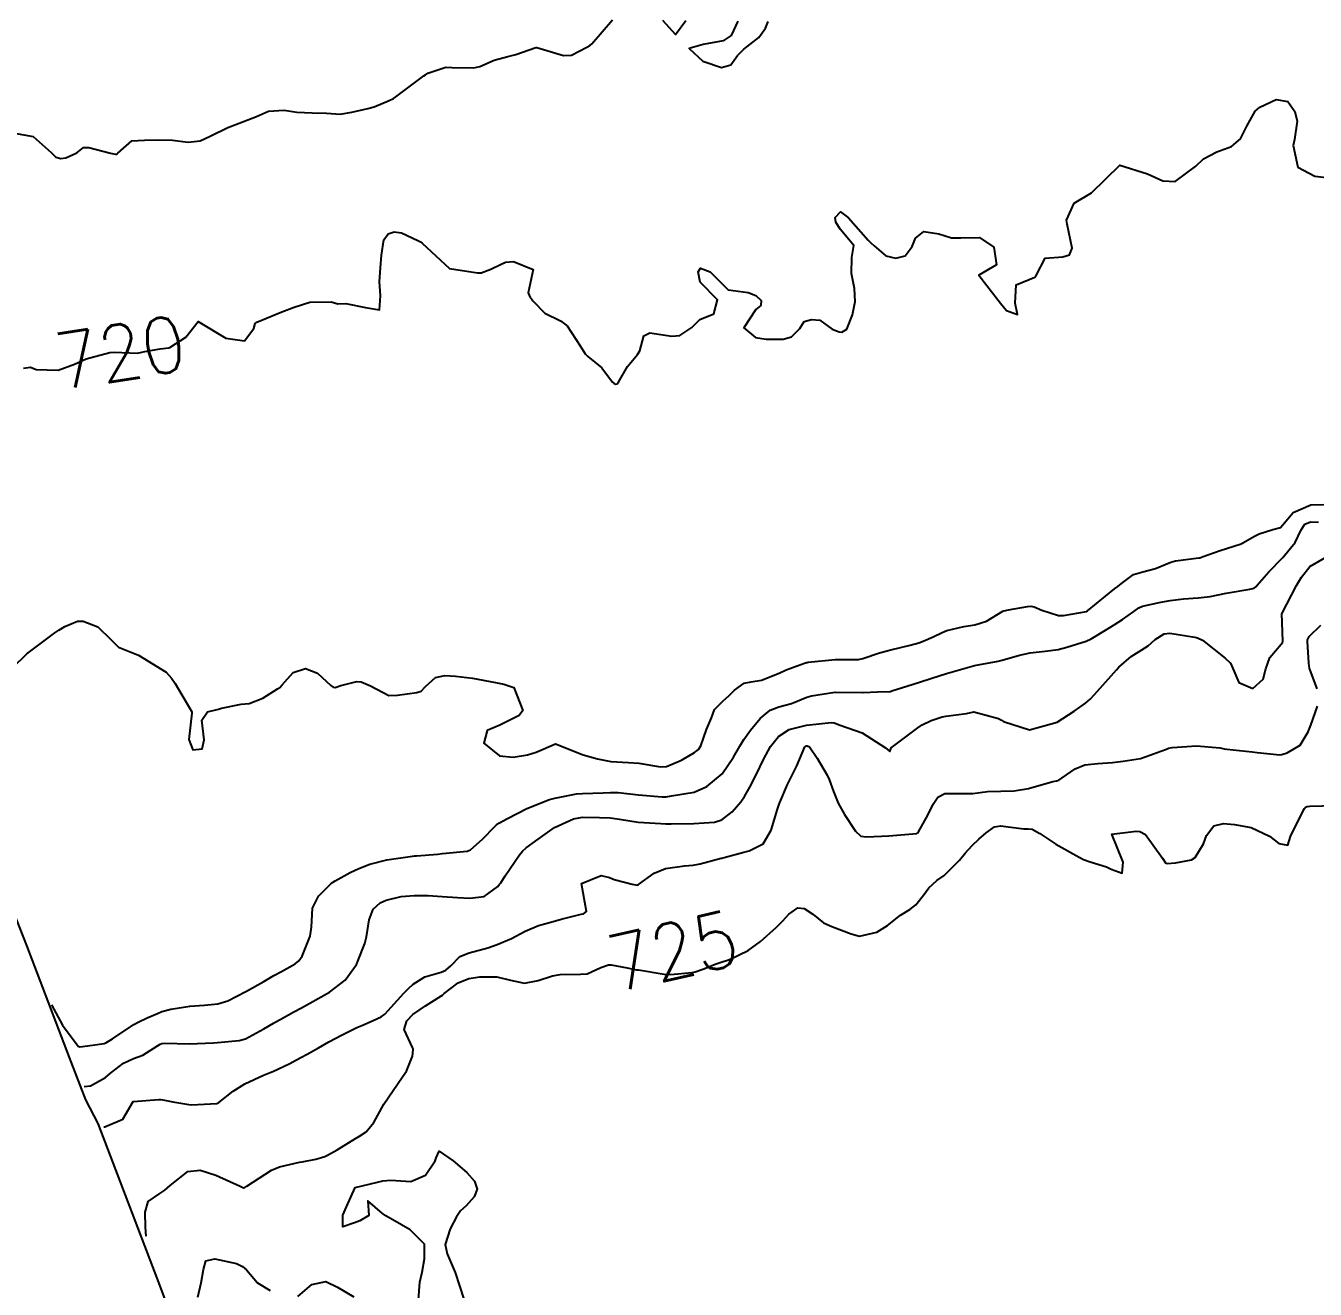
# Model space of a CAD drawing. Header units: metres. Extents: x 298520 to 308411, y 7433745 to 7450750.
# Drawn here: x 304900.7 to 304993.2, y 7437000.4 to 7437091.1 of the extents above; entities that cross this region are included whole.
import ezdxf
from ezdxf.enums import TextEntityAlignment as Align

# ---------------------------------------------------------------- set-up
doc = ezdxf.new("R2010")
doc.units = ezdxf.units.M
doc.header["$LTSCALE"] = 10
for name, color, linetype in [('Area', 45, 'Continuous'), ('Cotas', 45, 'Continuous'), ('Curvas de Nivel 1m', 11, 'Continuous'), ('Curvas de Nivel 5m', 15, 'Continuous')]:
    doc.layers.add(name, color=color, linetype=linetype)
doc.styles.add('Style-STANDARD', font='STANDARD.shx')

msp = doc.modelspace()

# ---------------------------------------------------------------- linework, layer by layer
at = {"layer": 'Area'}
msp.add_polyline3d([(304914.371, 7436989.862, 730.491), (304910.314, 7437000.698, 727.401), (304905.889, 7437012.297, 725.181), (304905.022, 7437013.991, 724.051), (304903.851, 7437017.03, 723.431), (304900.787, 7437025.066, 721.231), (304899.596, 7437028.063, 721.491)], dxfattribs=at)
at = {"layer": 'Curvas de Nivel 1m', "flags": 128}
for points, elevation in [([(304899.893, 7437083.344), (304901.23, 7437083.114), (304902.524, 7437081.97), (304902.87, 7437081.626), (304903.209, 7437081.536), (304903.577, 7437081.589), (304904.357, 7437081.949), (304904.852, 7437082.31), (304905.219, 7437082.316), (304906.777, 7437081.917), (304907.143, 7437081.842), (304907.212, 7437081.838), (304907.265, 7437081.857), (304907.305, 7437081.909), (304908.315, 7437082.811), (304909.227, 7437082.841), (304910.244, 7437082.864), (304911.228, 7437082.855), (304912.364, 7437082.714), (304913.227, 7437082.799), (304913.94, 7437083.125), (304915.242, 7437083.784), (304915.271, 7437083.791), (304915.389, 7437083.818), (304917.25, 7437084.544), (304918.114, 7437084.922), (304919.255, 7437084.996), (304920.148, 7437084.867), (304921.254, 7437084.815), (304922.292, 7437084.773), (304923.253, 7437084.722), (304924.1, 7437084.866), (304925.257, 7437085.13), (304925.707, 7437085.247), (304926.789, 7437085.685), (304927.103, 7437085.843), (304927.266, 7437085.95), (304928.417, 7437086.806), (304929.281, 7437087.471), (304929.385, 7437087.545), (304929.555, 7437087.647), (304930.839, 7437088.085), (304931.289, 7437088.068), (304932.862, 7437088.034), (304933.291, 7437088.144), (304934.313, 7437088.575), (304935.302, 7437088.861), (304935.877, 7437089.002), (304937.312, 7437089.487), (304937.379, 7437089.492), (304939.304, 7437088.92), (304939.871, 7437088.957), (304940.968, 7437089.513), (304941.186, 7437089.64), (304941.315, 7437089.754), (304942.802, 7437091.488)], 719), ([(304946.387, 7437091.449), (304947.323, 7437090.44), (304948.066, 7437091.429)], 719), ([(304951.796, 7437091.383), (304951.323, 7437090.365), (304950.748, 7437089.966), (304949.316, 7437089.71), (304948.312, 7437089.425), (304949.299, 7437088.511), (304950.626, 7437088.064), (304951.296, 7437088.264), (304951.779, 7437088.91), (304952.241, 7437089.376), (304953.321, 7437090.216), (304953.791, 7437090.893), (304953.986, 7437091.353)], 719), ([(304899.761, 7437045.012), (304900.783, 7437045.99), (304902.798, 7437047.509), (304903.069, 7437047.688), (304903.493, 7437047.953), (304904.413, 7437048.339), (304904.809, 7437048.351), (304905.872, 7437047.929), (304906.794, 7437047.029), (304907.362, 7437046.485), (304908.783, 7437045.89), (304910.771, 7437044.671), (304911.153, 7437044.25), (304911.413, 7437043.86), (304912.457, 7437042.124), (304912.619, 7437041.842), (304912.629, 7437041.739), (304912.403, 7437039.845), (304912.702, 7437039.112), (304913.358, 7437039.178), (304913.515, 7437039.832), (304913.327, 7437041.234), (304913.733, 7437041.83), (304914.523, 7437042.035), (304914.737, 7437042.106), (304916.16, 7437042.388), (304916.743, 7437042.441), (304917.709, 7437042.825), (304918.758, 7437043.475), (304918.944, 7437043.584), (304919.106, 7437043.767), (304919.885, 7437044.646), (304920.775, 7437044.935), (304921.632, 7437044.598), (304922.603, 7437043.722), (304922.761, 7437043.597), (304922.901, 7437043.578), (304923.319, 7437043.714), (304924.457, 7437044.012), (304924.766, 7437043.984), (304925.433, 7437043.693), (304926.753, 7437043.011), (304927.384, 7437043.04), (304928.756, 7437043.222), (304929.078, 7437043.327), (304929.399, 7437043.644), (304930.099, 7437044.307), (304930.771, 7437044.44), (304931.546, 7437044.394), (304932.769, 7437044.249), (304934.414, 7437043.936), (304934.766, 7437043.857), (304934.999, 7437043.812), (304935.734, 7437043.57), (304936.371, 7437041.931), (304936.115, 7437041.566), (304934.726, 7437040.874), (304933.809, 7437040.502), (304933.567, 7437039.591), (304934.699, 7437038.671), (304935.676, 7437038.593), (304936.701, 7437038.759), (304937.32, 7437038.935), (304938.713, 7437039.53), (304940.701, 7437038.745), (304941.736, 7437038.461), (304942.694, 7437038.26), (304943.959, 7437038.206), (304944.693, 7437038.15), (304946.254, 7437037.88), (304946.69, 7437037.912), (304947.76, 7437038.361), (304948.706, 7437038.916), (304948.986, 7437039.13), (304949.159, 7437039.406), (304949.559, 7437040.567), (304949.903, 7437041.398), (304950.142, 7437041.996), (304950.751, 7437042.614), (304951.15, 7437042.993), (304951.56, 7437043.382), (304952.249, 7437043.894), (304952.769, 7437043.995), (304953.515, 7437044.104), (304954.776, 7437044.617), (304955.271, 7437044.842), (304956.582, 7437045.322), (304956.724, 7437045.38), (304956.784, 7437045.385), (304956.853, 7437045.388), (304958.786, 7437045.592), (304960.466, 7437045.594), (304960.787, 7437045.651), (304961.97, 7437046.079), (304962.793, 7437046.29), (304964.176, 7437046.609), (304964.799, 7437046.79), (304965.115, 7437046.902), (304965.825, 7437047.21), (304966.479, 7437047.532), (304966.81, 7437047.662), (304968.03, 7437047.966), (304968.817, 7437048.077), (304969.651, 7437048.331), (304970.832, 7437049.063), (304970.891, 7437049.091), (304971.22, 7437049.146), (304972.588, 7437049.38), (304972.836, 7437049.405), (304973.08, 7437049.371), (304973.632, 7437049.118), (304974.828, 7437048.752), (304975.179, 7437048.745), (304976.832, 7437049.041), (304976.858, 7437049.054), (304976.897, 7437049.079), (304978.849, 7437050.65), (304979.078, 7437050.821), (304979.351, 7437051.045), (304980.207, 7437051.692), (304980.866, 7437051.884), (304981.773, 7437052.117), (304982.876, 7437052.573), (304983.213, 7437052.67), (304984.881, 7437052.872), (304984.967, 7437052.893), (304985.209, 7437052.977), (304986.43, 7437053.414), (304986.882, 7437053.552), (304987.934, 7437053.897), (304988.895, 7437054.435), (304989.22, 7437054.605), (304990.201, 7437054.917), (304990.748, 7437055.068), (304990.906, 7437055.238), (304991.671, 7437056.147), (304992.921, 7437056.682), (304994.782, 7437056.723)], 721), ([(304902.543, 7437020.82), (304903.327, 7437019.358), (304904.452, 7437017.857), (304904.586, 7437017.803), (304905.498, 7437017.93), (304906.326, 7437018.049), (304906.455, 7437018.096), (304906.921, 7437018.377), (304908.468, 7437019.403), (304908.775, 7437019.582), (304909.407, 7437019.881), (304910.147, 7437020.203), (304910.477, 7437020.326), (304911.116, 7437020.497), (304912.482, 7437020.714), (304913.526, 7437020.787), (304914.484, 7437020.882), (304915.201, 7437021.098), (304916.493, 7437021.765), (304916.548, 7437021.799), (304917.786, 7437022.498), (304918.51, 7437022.908), (304919.062, 7437023.217), (304920.036, 7437023.755), (304920.31, 7437023.967), (304920.528, 7437024.307), (304921.101, 7437025.742), (304921.202, 7437026.392), (304921.27, 7437027.739), (304921.71, 7437028.599), (304922.589, 7437029.492), (304922.715, 7437029.595), (304922.906, 7437029.717), (304923.993, 7437030.312), (304924.602, 7437030.6), (304925.389, 7437030.908), (304926.608, 7437031.209), (304928.45, 7437031.491), (304928.611, 7437031.5), (304928.75, 7437031.51), (304930.28, 7437031.633), (304930.584, 7437031.66), (304930.613, 7437031.664), (304932.386, 7437031.834), (304932.618, 7437031.935), (304933.502, 7437032.72), (304934.333, 7437033.583), (304934.486, 7437033.74), (304934.646, 7437033.858), (304935.267, 7437034.192), (304936.656, 7437034.895), (304938.3, 7437035.535), (304938.664, 7437035.643), (304940.231, 7437035.951), (304940.668, 7437035.981), (304942.133, 7437036.031), (304942.669, 7437036.056), (304943.226, 7437036.039), (304944.667, 7437035.872), (304946.38, 7437035.728), (304946.666, 7437035.747), (304947.035, 7437035.802), (304948.669, 7437036.061), (304949.589, 7437036.486), (304950.683, 7437037.39), (304951.492, 7437038.591), (304951.96, 7437039.378), (304952.238, 7437039.855), (304952.724, 7437040.525), (304953.407, 7437041.36), (304954.13, 7437041.962), (304954.746, 7437042.188), (304955.648, 7437042.433), (304956.756, 7437042.878), (304957.094, 7437042.979), (304958.762, 7437043.239), (304958.806, 7437043.246), (304960.762, 7437043.222), (304960.809, 7437043.223), (304961.817, 7437043.259), (304962.714, 7437043.3), (304962.763, 7437043.305), (304962.849, 7437043.334), (304964.77, 7437043.929), (304965.727, 7437044.256), (304966.777, 7437044.595), (304968.783, 7437045.17), (304970.482, 7437045.458), (304970.787, 7437045.533), (304972.03, 7437045.898), (304972.792, 7437046.057), (304973.871, 7437046.191), (304974.795, 7437046.312), (304975.424, 7437046.467), (304976.801, 7437046.901), (304977.164, 7437047.075), (304978.18, 7437047.692), (304978.818, 7437048.085), (304979.408, 7437048.46), (304980.227, 7437049.036), (304980.576, 7437049.292), (304980.837, 7437049.411), (304982.153, 7437049.703), (304982.841, 7437049.831), (304983.786, 7437049.94), (304984.843, 7437050.013), (304985.697, 7437050.119), (304986.847, 7437050.347), (304988.549, 7437050.633), (304988.851, 7437050.708), (304988.976, 7437050.805), (304989.075, 7437050.928), (304989.909, 7437051.873), (304990.872, 7437052.848), (304990.899, 7437052.884), (304990.924, 7437052.909), (304991.797, 7437053.994), (304992.245, 7437054.897), (304992.508, 7437055.293), (304992.909, 7437055.472), (304993.473, 7437055.446)], 722), ([(304904.903, 7437014.96), (304905.336, 7437015.008), (304906.42, 7437015.609), (304906.776, 7437015.915), (304907.708, 7437016.627), (304908.439, 7437016.96), (304909.113, 7437017.214), (304910.156, 7437017.873), (304910.335, 7437017.991), (304910.455, 7437018.041), (304910.649, 7437018.061), (304912.455, 7437018.011), (304914.181, 7437018.098), (304914.456, 7437018.118), (304916.017, 7437018.244), (304916.459, 7437018.377), (304917.789, 7437019.103), (304918.47, 7437019.493), (304918.647, 7437019.592), (304918.959, 7437019.765), (304919.932, 7437020.302), (304920.481, 7437020.608), (304922.493, 7437021.72), (304923.635, 7437022.58), (304924.437, 7437023.701), (304924.461, 7437023.763), (304924.525, 7437023.94), (304925.027, 7437025.206), (304925.149, 7437025.694), (304925.334, 7437026.913), (304925.642, 7437027.689), (304926.128, 7437028.126), (304926.573, 7437028.333), (304927.653, 7437028.588), (304928.578, 7437028.662), (304929.57, 7437028.648), (304930.577, 7437028.587), (304931.686, 7437028.509), (304932.576, 7437028.457), (304933.594, 7437028.579), (304934.589, 7437029.294), (304934.71, 7437029.46), (304934.786, 7437029.578), (304935.102, 7437030.079), (304936.125, 7437031.565), (304936.349, 7437031.831), (304936.621, 7437032.072), (304937.469, 7437032.708), (304938.643, 7437033.53), (304940.009, 7437034.156), (304940.651, 7437034.273), (304941.887, 7437034.261), (304942.65, 7437034.236), (304943.313, 7437034.144), (304944.647, 7437033.914), (304946.278, 7437033.812), (304946.647, 7437033.808), (304947.017, 7437033.804), (304948.647, 7437033.82), (304950.123, 7437033.921), (304950.65, 7437034.087), (304951.389, 7437034.649), (304952.013, 7437035.376), (304952.277, 7437035.764), (304952.674, 7437036.436), (304953.142, 7437037.363), (304953.644, 7437038.411), (304954.152, 7437039.348), (304954.72, 7437040.069), (304955.485, 7437040.573), (304956.729, 7437040.889), (304958.513, 7437041.075), (304958.73, 7437041.042), (304959.145, 7437040.87), (304960.723, 7437040.32), (304962.393, 7437039.253), (304962.709, 7437038.986), (304962.774, 7437039.187), (304962.816, 7437039.248), (304964.728, 7437040.695), (304965.036, 7437040.911), (304965.675, 7437041.211), (304966.471, 7437041.469), (304966.738, 7437041.513), (304968.205, 7437041.714), (304968.743, 7437041.84), (304970.523, 7437041.365), (304970.734, 7437041.24), (304970.875, 7437041.149), (304972.727, 7437040.537), (304974.733, 7437041.1), (304975.954, 7437041.879), (304976.754, 7437042.462), (304977.094, 7437042.739), (304977.394, 7437043.071), (304978.779, 7437044.63), (304978.972, 7437044.857), (304979.138, 7437045.046), (304980.029, 7437045.799), (304980.796, 7437046.29), (304981.243, 7437046.581), (304981.747, 7437047.021), (304982.398, 7437047.425), (304982.81, 7437047.473), (304984.598, 7437047.192), (304984.805, 7437047.144), (304985.15, 7437046.977), (304986.79, 7437045.691), (304987.154, 7437045.322), (304987.331, 7437044.952), (304987.766, 7437043.938), (304988.769, 7437043.511), (304989.511, 7437044.187), (304989.692, 7437044.921), (304989.977, 7437045.732), (304990.801, 7437046.692), (304990.895, 7437046.816), (304990.909, 7437046.909), (304990.857, 7437048.885), (304990.862, 7437048.91), (304991.537, 7437050.212), (304991.909, 7437050.899), (304992.265, 7437051.49), (304992.867, 7437052.252), (304993.922, 7437052.874)], 723), ([(304993.377, 7437043.489), (304992.848, 7437044.889), (304992.832, 7437044.938), (304992.787, 7437045.325), (304992.68, 7437046.891), (304992.694, 7437047.002), (304992.808, 7437047.235), (304993.64, 7437048.058)], 724), ([(304906.303, 7437012.06), (304906.375, 7437012.065), (304907.67, 7437012.614), (304908.403, 7437013.89), (304910.245, 7437014.031), (304910.405, 7437014.035), (304910.546, 7437014.009), (304911.259, 7437013.857), (304912.4, 7437013.66), (304912.597, 7437013.641), (304914.402, 7437013.727), (304914.467, 7437013.755), (304914.547, 7437013.819), (304915.591, 7437014.628), (304916.416, 7437015.137), (304917.76, 7437015.78), (304918.236, 7437015.962), (304918.427, 7437016.035), (304919.603, 7437016.59), (304920.442, 7437017.03), (304920.906, 7437017.285), (304921.712, 7437017.737), (304922.457, 7437018.158), (304923.406, 7437018.659), (304924.468, 7437019.177), (304924.823, 7437019.343), (304925.624, 7437019.688), (304926.211, 7437019.947), (304926.477, 7437020.138), (304927.833, 7437021.66), (304928.16, 7437021.993), (304928.503, 7437022.293), (304929.335, 7437022.818), (304930.516, 7437023.164), (304930.841, 7437023.304), (304931.212, 7437023.623), (304931.862, 7437024.285), (304932.532, 7437024.551), (304933.857, 7437024.911), (304934.539, 7437025.142), (304935.565, 7437025.57), (304936.548, 7437026.102), (304937.504, 7437026.497), (304938.556, 7437026.802), (304939.121, 7437026.961), (304940.561, 7437027.308), (304940.719, 7437027.351), (304940.946, 7437027.506), (304940.593, 7437029.51), (304942.005, 7437030.09), (304942.597, 7437029.943), (304942.923, 7437029.812), (304944.217, 7437029.466), (304944.592, 7437029.398), (304944.634, 7437029.418), (304944.681, 7437029.459), (304945.791, 7437030.258), (304946.604, 7437030.592), (304947.971, 7437030.784), (304948.607, 7437030.837), (304949.093, 7437030.92), (304950.612, 7437031.33), (304950.657, 7437031.345), (304950.818, 7437031.388), (304952.233, 7437031.759), (304952.62, 7437031.868), (304953.627, 7437032.356), (304954.188, 7437033.347), (304954.658, 7437034.855), (304954.78, 7437035.22), (304954.826, 7437035.338), (304955.377, 7437036.631), (304955.722, 7437037.33), (304956.047, 7437037.972), (304956.603, 7437039.321), (304956.656, 7437039.378), (304956.714, 7437039.394), (304956.79, 7437039.395), (304956.96, 7437039.316), (304957.506, 7437038.502), (304958.21, 7437037.297), (304958.362, 7437036.977), (304958.671, 7437036.116), (304959.014, 7437035.286), (304959.464, 7437034.473), (304960.245, 7437033.274), (304960.638, 7437032.925), (304961.038, 7437032.864), (304962.638, 7437032.937), (304962.929, 7437032.955), (304964.641, 7437033.114), (304964.718, 7437033.143), (304964.781, 7437033.219), (304965.438, 7437034.429), (304965.817, 7437035.208), (304966.166, 7437035.707), (304966.671, 7437035.974), (304967.456, 7437035.973), (304968.671, 7437035.983), (304969.72, 7437036.112), (304970.673, 7437036.152), (304971.64, 7437036.174), (304972.675, 7437036.346), (304974.413, 7437036.836), (304974.681, 7437036.888), (304974.851, 7437036.928), (304975.086, 7437037.096), (304976.026, 7437037.753), (304976.697, 7437038.027), (304977.642, 7437038.123), (304978.7, 7437038.208), (304979.451, 7437038.293), (304980.705, 7437038.496), (304981.1, 7437038.633), (304982.161, 7437039.016), (304982.559, 7437039.168), (304982.715, 7437039.218), (304982.974, 7437039.265), (304984.717, 7437039.394), (304986.424, 7437039.255), (304986.715, 7437039.188), (304986.908, 7437039.151), (304988.713, 7437038.968), (304989.073, 7437038.926), (304990.711, 7437038.749), (304990.846, 7437038.773), (304991.241, 7437038.905), (304992.167, 7437039.447), (304992.728, 7437040.389), (304992.918, 7437040.887), (304993.395, 7437042.238)], 724), ([(304928.886, 7436999.643), (304928.974, 7437000.914), (304929.142, 7437001.641), (304929.318, 7437002.589), (304929.327, 7437003.64), (304928.293, 7437004.681), (304927.666, 7437005.029), (304926.533, 7437005.677), (304926.306, 7437005.854), (304925.26, 7437006.749), (304925.318, 7437005.69), (304924.668, 7437005.328), (304924.298, 7437005.185), (304923.467, 7437004.885), (304923.458, 7437005.713), (304923.708, 7437006.313), (304924.333, 7437007.7), (304925.936, 7437008.085), (304926.338, 7437008.18), (304926.894, 7437008.227), (304928.338, 7437008.147), (304929.384, 7437008.598), (304930.078, 7437009.633), (304930.145, 7437009.842), (304930.36, 7437010.308), (304931.368, 7437009.62), (304932.345, 7437008.791), (304932.911, 7437008.174), (304933.105, 7437007.598), (304932.888, 7437007.038), (304932.315, 7437006.406), (304931.892, 7437006.032), (304931.609, 7437005.617), (304931.159, 7437004.756), (304930.804, 7437003.625), (304930.953, 7437002.943), (304931.526, 7437001.617), (304932.139, 7436999.705)], 726), ([(304913.045, 7436999.838), (304913.289, 7437000.88), (304913.466, 7437001.832), (304913.631, 7437002.46), (304914.264, 7437002.589), (304915.813, 7437002.251), (304916.257, 7437002.039), (304916.545, 7437001.796), (304917.336, 7437000.876), (304918.238, 7437000.322)], 726), ([(304920.234, 7436999.896), (304921.227, 7437000.757), (304922.245, 7437000.974), (304923.078, 7437000.554), (304924.234, 7436999.856)], 726)]:
    msp.add_lwpolyline(points, dxfattribs=dict(at, elevation=elevation))
at = {"layer": 'Curvas de Nivel 5m', "flags": 128}
for points, elevation in [([(304900.528, 7437066.495), (304901.029, 7437066.561), (304901.441, 7437066.398), (304903.027, 7437066.345), (304904.191, 7437066.789), (304905.035, 7437067.165), (304906.739, 7437067.613), (304907.04, 7437067.639), (304908.708, 7437067.563), (304909.04, 7437067.637), (304909.238, 7437067.691), (304910.358, 7437067.877), (304910.963, 7437067.952), (304911.044, 7437067.975), (304912.198, 7437068.711), (304913.073, 7437069.84), (304915.055, 7437068.639), (304916.41, 7437068.449), (304917.066, 7437069.334), (304917.171, 7437069.699), (304917.279, 7437069.797), (304919.08, 7437070.524), (304919.974, 7437070.871), (304921.088, 7437071.225), (304922.613, 7437071.252), (304923.087, 7437071.112), (304923.667, 7437071.134), (304925.084, 7437070.837), (304926.088, 7437070.685), (304926.164, 7437071.689), (304926.096, 7437072.703), (304926.149, 7437073.69), (304926.226, 7437074.595), (304926.403, 7437075.687), (304926.704, 7437076.128), (304927.149, 7437076.278), (304927.667, 7437076.191), (304928.846, 7437075.654), (304929.035, 7437075.545), (304929.141, 7437075.456), (304931.123, 7437073.63), (304933.119, 7437073.321), (304933.396, 7437073.32), (304934.073, 7437073.59), (304934.777, 7437073.933), (304935.128, 7437074.086), (304935.693, 7437074.139), (304937.123, 7437073.56), (304936.757, 7437071.904), (304936.91, 7437071.562), (304936.986, 7437071.456), (304937.09, 7437071.31), (304937.965, 7437070.43), (304939.076, 7437069.878), (304939.551, 7437069.525), (304940.482, 7437068.085), (304940.852, 7437067.512), (304941.041, 7437067.318), (304942.056, 7437066.518), (304942.819, 7437065.483), (304942.923, 7437065.383), (304943.022, 7437065.341), (304943.145, 7437065.355), (304943.248, 7437065.478), (304943.892, 7437066.614), (304944.6, 7437067.464), (304944.772, 7437067.737), (304945.063, 7437068.813), (304945.486, 7437069.037), (304947.063, 7437068.78), (304947.653, 7437068.842), (304948.498, 7437069.419), (304949.079, 7437069.971), (304950.083, 7437070.4), (304950.343, 7437071.397), (304949.112, 7437072.671), (304948.965, 7437073.412), (304949.125, 7437073.66), (304949.824, 7437073.403), (304951.104, 7437072.115), (304952.549, 7437071.921), (304953.098, 7437071.707), (304953.48, 7437071.356), (304953.454, 7437070.992), (304953.086, 7437070.69), (304952.238, 7437069.373), (304953.063, 7437068.695), (304953.842, 7437068.572), (304955.061, 7437068.562), (304955.665, 7437068.732), (304956.243, 7437069.328), (304956.56, 7437069.844), (304957.08, 7437069.991), (304957.697, 7437069.928), (304958.584, 7437069.297), (304959.07, 7437069.104), (304959.278, 7437069.08), (304959.628, 7437069.284), (304960.045, 7437070.319), (304960.236, 7437071.279), (304960.184, 7437072.202), (304959.953, 7437073.282), (304959.996, 7437074.42), (304960.125, 7437075.28), (304959.155, 7437076.454), (304958.834, 7437076.969), (304958.79, 7437077.296), (304959.169, 7437077.707), (304959.75, 7437077.284), (304961.147, 7437075.666), (304961.359, 7437075.481), (304961.581, 7437075.263), (304962.437, 7437074.552), (304963.134, 7437074.378), (304963.805, 7437074.561), (304964.326, 7437075.228), (304964.558, 7437075.816), (304965.154, 7437076.304), (304966.231, 7437076.13), (304967.149, 7437075.848), (304967.8, 7437075.841), (304969.15, 7437075.873), (304970.168, 7437075.16), (304970.374, 7437073.908), (304969.113, 7437073.17), (304970.653, 7437071.154), (304971.088, 7437070.623), (304971.875, 7437070.352), (304971.701, 7437071.144), (304971.777, 7437072.473), (304973.112, 7437073.022), (304973.214, 7437073.128), (304973.865, 7437074.386), (304975.133, 7437074.469), (304975.608, 7437074.623), (304975.803, 7437075.093), (304975.443, 7437076.814), (304975.403, 7437077.098), (304975.937, 7437078.337), (304977.193, 7437079.08), (304979.213, 7437081.05), (304981.207, 7437080.424), (304982.296, 7437079.925), (304983.202, 7437079.894), (304984.686, 7437080.988), (304985.218, 7437081.507), (304986.183, 7437082.01), (304987.227, 7437082.39), (304987.877, 7437082.95), (304988.33, 7437083.86), (304988.943, 7437084.935), (304989.266, 7437085.206), (304990.436, 7437085.754), (304991.27, 7437085.611), (304991.778, 7437084.905), (304991.953, 7437084.203), (304991.763, 7437082.905), (304991.661, 7437082.473), (304992, 7437080.902), (304993.207, 7437080.255), (304994.452, 7437080.117)], 720), ([(304909.343, 7437004.22), (304909.298, 7437004.865), (304909.276, 7437005.945), (304909.496, 7437006.698), (304910.324, 7437007.285), (304910.686, 7437007.508), (304911.062, 7437007.859), (304912.343, 7437008.851), (304913.212, 7437008.964), (304914.341, 7437008.593), (304916.084, 7437007.802), (304916.331, 7437007.684), (304916.429, 7437007.701), (304916.555, 7437007.797), (304918.345, 7437008.954), (304918.912, 7437009.199), (304920.351, 7437009.524), (304920.542, 7437009.557), (304921.512, 7437009.738), (304922.156, 7437009.93), (304922.356, 7437010.022), (304923.041, 7437010.401), (304924.368, 7437011.237), (304924.664, 7437011.403), (304925.123, 7437011.692), (304925.687, 7437012.383), (304926.403, 7437013.68), (304927.734, 7437015.66), (304928.025, 7437016.06), (304928.445, 7437017.131), (304928.505, 7437017.596), (304928.498, 7437017.65), (304928.454, 7437017.762), (304927.859, 7437019.051), (304928.045, 7437019.656), (304928.478, 7437020.128), (304929.387, 7437020.738), (304930.491, 7437021.426), (304930.606, 7437021.514), (304930.74, 7437021.628), (304931.731, 7437022.391), (304932.509, 7437022.715), (304933.294, 7437022.816), (304934.512, 7437022.828), (304935.486, 7437022.593), (304936.505, 7437022.372), (304937.486, 7437022.568), (304938.513, 7437022.888), (304939.05, 7437022.989), (304940.516, 7437023.021), (304940.994, 7437023.027), (304941.98, 7437023.495), (304942.525, 7437023.679), (304942.72, 7437023.682), (304943.855, 7437023.47), (304944.521, 7437023.337), (304944.665, 7437023.314), (304946.517, 7437023.013), (304946.964, 7437022.985), (304948.519, 7437023.139), (304948.746, 7437023.182), (304949.36, 7437023.402), (304950.179, 7437023.741), (304950.527, 7437023.846), (304951.205, 7437024.058), (304952.536, 7437024.722), (304953.422, 7437025.357), (304954.553, 7437026.353), (304955.042, 7437026.852), (304955.473, 7437027.331), (304956.118, 7437027.776), (304956.569, 7437027.718), (304957.195, 7437027.311), (304957.957, 7437026.699), (304958.554, 7437026.431), (304959.928, 7437025.897), (304960.548, 7437025.747), (304961.785, 7437026.023), (304962.555, 7437026.503), (304963.478, 7437027.236), (304964.151, 7437027.645), (304964.575, 7437027.996), (304965.118, 7437028.682), (304965.514, 7437029.211), (304966.078, 7437029.726), (304966.602, 7437030.094), (304967.719, 7437031.183), (304968.111, 7437031.687), (304968.629, 7437032.246), (304969.107, 7437032.694), (304969.619, 7437033.16), (304970.223, 7437033.578), (304970.648, 7437033.661), (304972.329, 7437033.451), (304972.646, 7437033.44), (304972.94, 7437033.419), (304973.475, 7437033.118), (304974.632, 7437032.347), (304976.303, 7437031.398), (304976.615, 7437031.248), (304977.1, 7437031.073), (304978.269, 7437030.714), (304978.608, 7437030.559), (304979.381, 7437030.266), (304979.455, 7437031.042), (304978.643, 7437033.05), (304980.397, 7437033.281), (304980.645, 7437033.257), (304981.062, 7437033.026), (304982.294, 7437031.337), (304982.5, 7437031.011), (304982.612, 7437030.959), (304983.219, 7437031.001), (304984.374, 7437031.227), (304984.619, 7437031.387), (304985.231, 7437032.377), (304985.437, 7437032.972), (304985.963, 7437033.653), (304986.651, 7437033.814), (304987.461, 7437033.758), (304988.649, 7437033.538), (304989.967, 7437032.917), (304990.635, 7437032.385), (304991.275, 7437032.262), (304991.476, 7437032.902), (304991.862, 7437033.686), (304992.469, 7437034.892), (304992.551, 7437035.004), (304992.665, 7437035.055), (304992.848, 7437035.07), (304994.665, 7437035.116)], 725)]:
    msp.add_lwpolyline(points, dxfattribs=dict(at, elevation=elevation))

# ---------------------------------------------------------------- texts
at = {"layer": 'Cotas', "style": 'Style-STANDARD'}
for s, rotation, p in [('720', 9.00884, (304907.482, 7437067.632, 720)), ('725', 12.79725, (304947.141, 7437024.694, 725))]:
    msp.add_text(s, height=4, rotation=rotation, dxfattribs=at).set_placement(p, align=Align.MIDDLE_CENTER)

doc.saveas('drawing.dxf')
